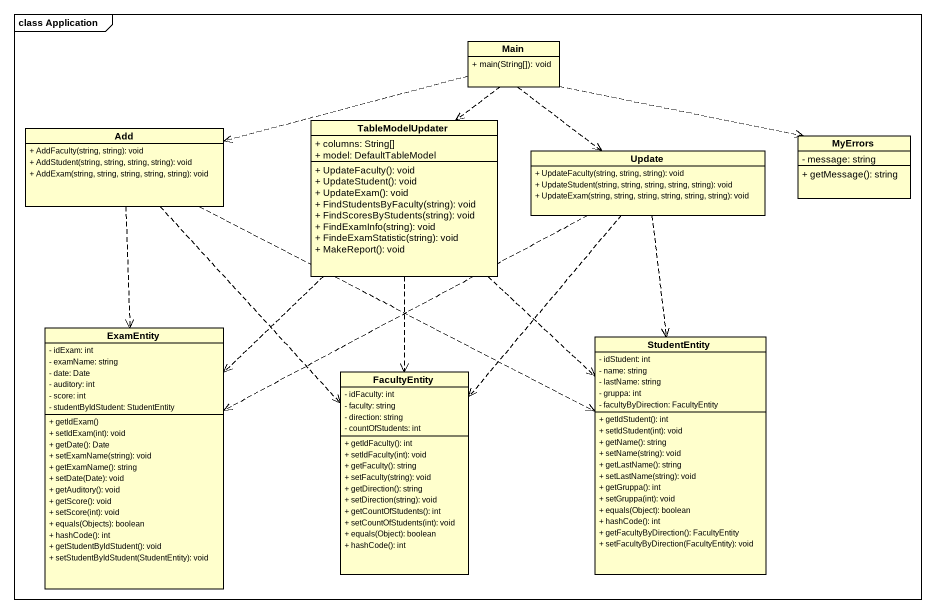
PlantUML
@startuml
mainframe class Application
hide circle
hide empty members
skinparam classAttributeIconSize 0
class Main {
  + main(String[]): void
}
class Add {
  + AddFaculty(string, string): void
  + AddStudent(string, string, string, string): void
  + AddExam(string, string, string, string, string): void
}
class TableModelUpdater {
  + columns: String[]
  + model: DefaultTableModel
  + UpdateFaculty(): void
  + UpdateStudent(): void
  + UpdateExam(): void
  + FindStudentsByFaculty(string): void
  + FindScoresByStudents(string): void
  + FindExamInfo(string): void
  + FindeExamStatistic(string): void
  + MakeReport(): void
}
class Update {
  + UpdateFaculty(string, string, string): void
  + UpdateStudent(string, string, string, string, string): void
  + UpdateExam(string, string, string, string, string, string): void
}
class MyErrors {
  - message: string
  + getMessage(): string
}
class ExamEntity {
  - idExam: int
  - examName: string
  - date: Date
  - auditory: int
  - score: int
  - studentByIdStudent: StudentEntity
  + getIdExam()
  + setIdExam(int): void
  + getDate(): Date
  + setExamName(string): void
  + getExamName(): string
  + setDate(Date): void
  + getAuditory(): void
  + getScore(): void
  + setScore(int): void
  + equals(Objects): boolean
  + hashCode(): int
  + getStudentByIdStudent(): void
  + setStudentByIdStudent(StudentEntity): void
}
class FacultyEntity {
  - idFaculty: int
  - faculty: string
  - direction: string
  - countOfStudents: int
  + getIdFaculty(): int
  + setIdFaculty(int): void
  + getFaculty(): string
  + setFaculty(string): void
  + getDirection(): string
  + setDirection(string): void
  + getCountOfStudents(): int
  + setCountOfStudents(int): void
  + equals(Object): boolean
  + hashCode(): int
}
class StudentEntity {
  - idStudent: int
  - name: string
  - lastName: string
  - gruppa: int
  - facultyByDirection: FacultyEntity
  + getIdStudent(): int
  + setIdStudent(int): void
  + getName(): string
  + setName(string): void
  + getLastName(): string
  + setLastName(string): void
  + getGruppa(): int
  + setGruppa(int): void
  + equals(Object): boolean
  + hashCode(): int
  + getFacultyByDirection(): FacultyEntity
  + setFacultyByDirection(FacultyEntity): void
}
Main .left.> Add
Main ..> TableModelUpdater
Main ..> Update
Main .right.> MyErrors
Add ..> ExamEntity
Add ..> FacultyEntity
Add .right.> StudentEntity
Add .right.> StudentEntity
TableModelUpdater ..> ExamEntity
TableModelUpdater ..> FacultyEntity
TableModelUpdater ..> StudentEntity
Update .left.> ExamEntity
Update ..> FacultyEntity
Update ..> StudentEntity
@enduml
